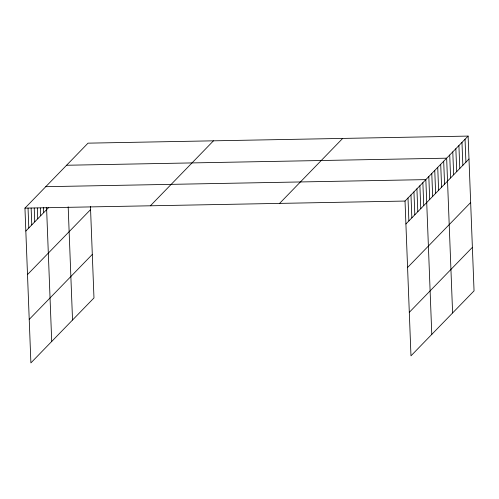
<?xml version="1.0" encoding="UTF-8"?>
<svg xmlns="http://www.w3.org/2000/svg" width="499" height="499" viewBox="0 0 499 499"><rect width="100%" height="100%" fill="white"/><g stroke="black" fill="none" stroke-linecap="round" stroke-linejoin="round"><path stroke-width="0.75" d="M90.462 206.486L93.974 297.94L30.894 362.91L24.95 208.127L88.03 143.157L468.106 136.09L474.05 290.873L410.97 355.843L405.026 201.06L468.106 136.09M25.829 231.049L48.628 207.572M27.501 274.562L90.581 209.592M29.223 319.397L92.303 254.428M150.374 205.8L213.453 140.83M279.602 203.392L342.682 138.423M405.905 223.982L468.985 159.013M407.577 267.495L470.657 202.525M409.299 312.33L472.378 247.354M66.585 165.25L446.655 158.183L452.605 312.96M45.765 186.688L425.84 179.621L431.785 334.399M24.95 208.127L405.026 201.06M465.043 139.246L465.923 162.169M461.974 142.402L462.854 165.325M458.912 145.558L459.791 168.481M455.849 148.714L456.728 171.637M452.786 151.871L453.666 174.793M449.718 155.027L450.603 177.95M443.686 161.246L444.565 184.168M440.711 164.308L441.59 187.231M437.735 167.371L438.615 190.294M434.76 170.433L435.639 193.356M431.785 173.496L432.67 196.419M428.816 176.559L429.695 199.481M422.865 182.684L423.745 205.607M419.89 185.747L420.776 208.669M416.921 188.809L417.8 211.732M413.945 191.872L414.825 214.795M410.97 194.934L411.85 217.857M407.995 197.997L408.881 220.92M68.182 206.817L72.53 320.027M46.557 207.316L51.715 341.466M43.469 207.328L43.675 212.674M40.407 208.095L40.7 215.736M37.313 208.102L37.724 218.799M34.225 208.108L34.749 221.862M31.131 208.114L31.78 224.924M28.044 208.12L28.805 227.987"/></g></svg>
